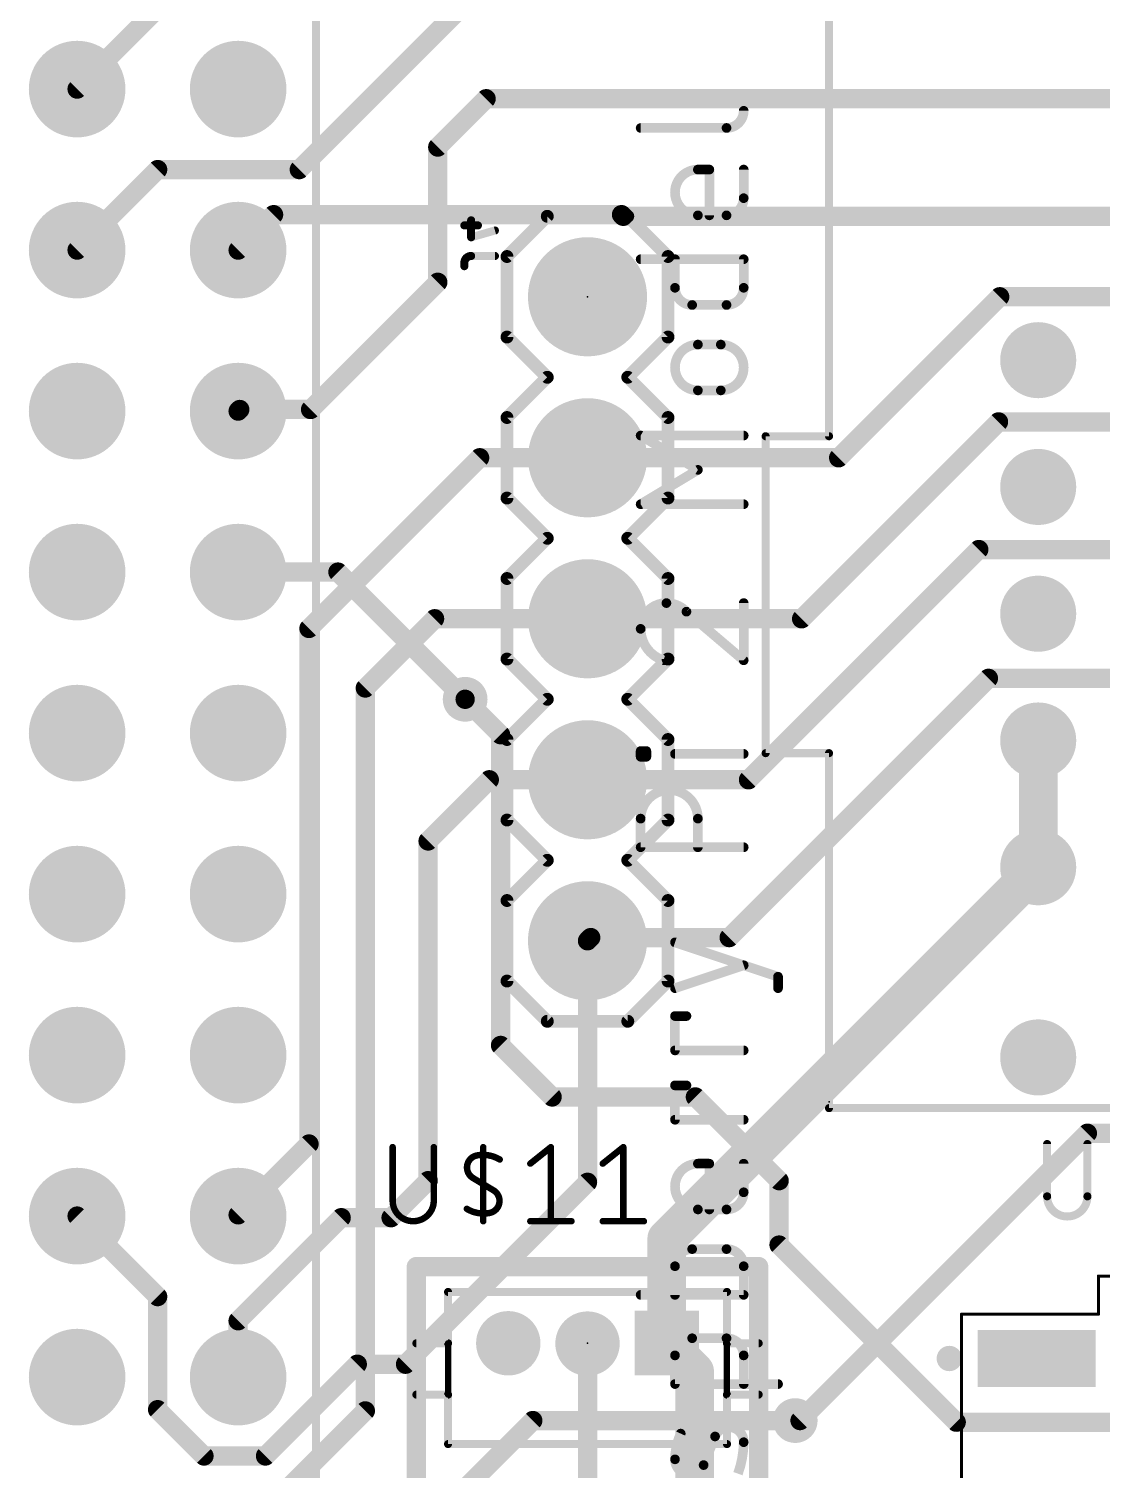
# Model space of a CAD drawing. Extents: x 11.3 to 101.7, y 6.2 to 96.
# Drawn here: x 24.21 to 41.14, y 41.18 to 63.92 of the extents above; entities that cross this region are included whole.
import ezdxf

# ---------------------------------------------------------------- set-up
doc = ezdxf.new("R2010")
doc.units = 0
for name, color, linetype in [('1', 12, 'CONTINUOUS'), ('16', 132, 'CONTINUOUS'), ('17', 110, 'CONTINUOUS'), ('18', 110, 'CONTINUOUS'), ('21', 253, 'CONTINUOUS'), ('22', 253, 'CONTINUOUS'), ('23', 53, 'CONTINUOUS'), ('24', 53, 'CONTINUOUS'), ('25', 253, 'CONTINUOUS'), ('26', 253, 'CONTINUOUS'), ('39', 12, 'CONTINUOUS'), ('49', 253, 'CONTINUOUS'), ('52', 253, 'CONTINUOUS')]:
    doc.layers.add(name, color=color, linetype=linetype)

# ---------------------------------------------------------------- blocks, each defined once
blk = doc.blocks.new('RECT')
blk.add_solid([(-0.5, -0.5), (0.5, -0.5), (-0.5, 0.5), (0.5, 0.5)])
blk = doc.blocks.new('ROUNDP')
at = {"const_width": 0.5}
blk.add_lwpolyline([(0, -0.25, 1), (0, 0.25, 1), (0, -0.25)], format="xyb", dxfattribs=at)
blk = doc.blocks.new('SQUAREP')
blk.add_solid([(-0.5, -0.5), (0.5, -0.5), (-0.5, 0.5), (0.5, 0.5)])
blk = doc.blocks.new('ROUNDV')
at = {"const_width": 0.5}
blk.add_lwpolyline([(0, -0.25, 1), (0, 0.25, 1), (0, -0.25)], format="xyb", dxfattribs=at)

msp = doc.modelspace()

# ---------------------------------------------------------------- linework, layer by layer
at = {"layer": '1'}
for points, const_width in [([(31.8412, 65.0644), (28.4734, 61.6966)], 0.3048), ([(24.9682, 62.9666), (26.3398, 64.3382)], 0.3048), ([(24.9682, 60.4266), (26.2382, 61.6966)], 0.3048), ([(28.4734, 61.6966), (26.2382, 61.6966)], 0.3048), ([(27.5082, 60.4266), (28.067, 60.9854)], 0.3048), ([(28.067, 60.9854), (33.5566, 60.9854)], 0.3048), ([(33.5566, 60.9854), (33.582, 60.96)], 0.3048), ([(33.582, 60.96), (51.56, 60.96)], 0.3048), ([(39.5224, 59.69), (36.9824, 57.15)], 0.3048), ([(51.56, 59.69), (39.5224, 59.69)], 0.3048), ([(39.5038, 57.7156), (36.3982, 54.61)], 0.3048), ([(39.5038, 57.7156), (42.8372, 57.7156)], 0.3048), ([(33.02, 57.15), (36.9824, 57.15)], 0.3048), ([(39.1922, 55.7022), (35.56, 52.07)], 0.3048), ([(39.1922, 55.7022), (42.7837, 55.7022)], 0.3048), ([(27.5082, 55.3466), (29.083, 55.3466)], 0.3048), ([(29.083, 55.3466), (31.0896, 53.34)], 0.3048), ([(33.02, 54.61), (36.3982, 54.61)], 0.3048), ([(35.2552, 49.5808), (39.3446, 53.6702)], 0.3048), ([(39.3446, 53.6702), (43.7388, 53.6702)], 0.3048), ([(40.13, 50.69), (40.13, 52.69)], 0.6096), ([(30.5054, 51.1048), (31.4706, 52.07)], 0.3048), ([(31.4706, 52.07), (33.02, 52.07)], 0.3048), ([(33.02, 52.07), (35.56, 52.07)], 0.3048), ([(30.5054, 45.7454), (30.5054, 51.1048)], 0.3048), ([(34.27, 44.83), (40.13, 50.69)], 0.6096), ([(33.02, 49.53), (33.0708, 49.5808)], 0.3048), ([(33.02, 49.53), (33.02, 45.72)], 0.3048), ([(33.0708, 49.5808), (35.2552, 49.5808)], 0.3048), ([(40.9058, 46.4938), (36.3728, 41.9608)], 0.3048), ([(44.8428, 46.4938), (40.9058, 46.4938)], 0.3048), ([(29.9212, 45.1612), (30.5054, 45.7454)], 0.3048), ([(33.02, 45.72), (30.1498, 42.8498)], 0.3048), ([(26.2382, 43.9166), (24.9682, 45.1866)], 0.3048), ([(27.5082, 43.5356), (29.1338, 45.1612)], 0.3048), ([(29.1338, 45.1612), (29.9212, 45.1612)], 0.3048), ([(34.27, 43.185), (34.27, 44.83)], 0.6096), ([(26.2382, 42.1329), (26.2382, 43.9166)], 0.3048), ([(27.5082, 42.6466), (27.5082, 43.5356)], 0.3048), ([(34.27, 43.1746), (34.27, 43.185)], 0.6096), ([(34.71, 42.7346), (34.27, 43.1746)], 0.6096), ([(33.02, 43.175), (33.02, 38.6334)], 0.3048), ([(29.3878, 42.8498), (27.94, 41.402)], 0.3048), ([(30.1498, 42.8498), (29.3878, 42.8498)], 0.3048), ([(34.71, 39.37), (34.71, 42.7346)], 0.6096), ([(26.9691, 41.402), (26.2382, 42.1329)], 0.3048), ([(36.2966, 41.9608), (36.3728, 41.9608)], 0.3048), ([(27.94, 41.402), (26.9691, 41.402)], 0.3048)]:
    msp.add_lwpolyline(points, dxfattribs=dict(at, const_width=const_width))
for points, const_width in [([(24.9143, 63.0205, 1), (25.0221, 62.9127)], 0.1524), ([(26.2382, 61.7728, 1), (26.2382, 61.6204)], 0.1524), ([(26.2921, 61.6427, 1), (26.1843, 61.7505)], 0.1524), ([(28.4195, 61.7505, 1), (28.5273, 61.6427)], 0.1524), ([(28.4734, 61.6204, 1), (28.4734, 61.7728)], 0.1524), ([(28.067, 61.0616, 1), (28.067, 60.9092)], 0.1524), ([(28.1209, 60.9315, 1), (28.0131, 61.0393)], 0.1524), ([(33.6105, 61.0393, 1), (33.5027, 60.9315)], 0.1524), ([(33.582, 61.0362, 1), (33.582, 60.8838)], 0.1524), ([(33.5281, 60.9061, 1), (33.6359, 61.0139)], 0.1524), ([(33.5566, 60.9092, 1), (33.5566, 61.0616)], 0.1524), ([(24.9143, 60.4805, 1), (25.0221, 60.3727)], 0.1524), ([(27.4543, 60.4805, 1), (27.5621, 60.3727)], 0.1524), ([(39.5224, 59.7662, 1), (39.5224, 59.6138)], 0.1524), ([(39.5763, 59.6361, 1), (39.4685, 59.7439)], 0.1524), ([(39.5038, 57.7918, 1), (39.5038, 57.6394)], 0.1524), ([(39.5577, 57.6617, 1), (39.4499, 57.7695)], 0.1524), ([(33.02, 57.2262, 1), (33.02, 57.0738)], 0.1524), ([(36.9285, 57.2039, 1), (37.0363, 57.0961)], 0.1524), ([(36.9824, 57.0738, 1), (36.9824, 57.2262)], 0.1524), ([(39.1922, 55.7784, 1), (39.1922, 55.626)], 0.1524), ([(39.2461, 55.6483, 1), (39.1383, 55.7561)], 0.1524), ([(27.5082, 55.4228, 1), (27.5082, 55.2704)], 0.1524), ([(29.1369, 55.4005, 1), (29.0291, 55.2927)], 0.1524), ([(29.083, 55.2704, 1), (29.083, 55.4228)], 0.1524), ([(33.02, 54.6862, 1), (33.02, 54.5338)], 0.1524), ([(36.3443, 54.6639, 1), (36.4521, 54.5561)], 0.1524), ([(36.3982, 54.5338, 1), (36.3982, 54.6862)], 0.1524), ([(39.3446, 53.7464, 1), (39.3446, 53.594)], 0.1524), ([(39.3985, 53.6163, 1), (39.2907, 53.7241)], 0.1524), ([(31.0357, 53.2861, 1), (31.1435, 53.3939)], 0.1524), ([(40.2824, 52.69, 1), (39.9776, 52.69)], 0.3048), ([(31.4706, 52.1462, 1), (31.4706, 51.9938)], 0.1524), ([(31.5245, 52.0161, 1), (31.4167, 52.1239)], 0.1524), ([(33.02, 52.1462, 1), (33.02, 51.9938)], 0.1524), ([(33.02, 51.9938, 1), (33.02, 52.1462)], 0.1524), ([(35.5061, 52.1239, 1), (35.6139, 52.0161)], 0.1524), ([(35.56, 51.9938, 1), (35.56, 52.1462)], 0.1524), ([(30.5816, 51.1048, 1), (30.4292, 51.1048)], 0.1524), ([(30.4515, 51.1587, 1), (30.5593, 51.0509)], 0.1524), ([(40.2378, 50.5822, 1), (40.0222, 50.7978)], 0.3048), ([(39.9776, 50.69, 1), (40.2824, 50.69)], 0.3048), ([(33.0962, 49.53, 1), (32.9438, 49.53)], 0.1524), ([(32.9661, 49.5839, 1), (33.0739, 49.4761)], 0.1524), ([(33.0708, 49.657, 1), (33.0708, 49.5046)], 0.1524), ([(33.1247, 49.5269, 1), (33.0169, 49.6347)], 0.1524), ([(35.2013, 49.6347, 1), (35.3091, 49.5269)], 0.1524), ([(35.2552, 49.5046, 1), (35.2552, 49.657)], 0.1524), ([(40.9058, 46.57, 1), (40.9058, 46.4176)], 0.1524), ([(40.9597, 46.4399, 1), (40.8519, 46.5477)], 0.1524), ([(30.4292, 45.7454, 1), (30.5816, 45.7454)], 0.1524), ([(30.5593, 45.6915, 1), (30.4515, 45.7993)], 0.1524), ([(32.9438, 45.72, 1), (33.0962, 45.72)], 0.1524), ([(33.0739, 45.6661, 1), (32.9661, 45.7739)], 0.1524), ([(25.0221, 45.2405, 1), (24.9143, 45.1327)], 0.1524), ([(29.1338, 45.2374, 1), (29.1338, 45.085)], 0.1524), ([(29.1877, 45.1073, 1), (29.0799, 45.2151)], 0.1524), ([(29.8673, 45.2151, 1), (29.9751, 45.1073)], 0.1524), ([(29.9212, 45.085, 1), (29.9212, 45.2374)], 0.1524), ([(34.1622, 44.9378, 1), (34.3778, 44.7222)], 0.3048), ([(34.4224, 44.83, 1), (34.1176, 44.83)], 0.3048), ([(26.3144, 43.9166, 1), (26.162, 43.9166)], 0.1524), ([(26.1843, 43.8627, 1), (26.2921, 43.9705)], 0.1524), ([(27.5844, 43.5356, 1), (27.432, 43.5356)], 0.1524), ([(27.4543, 43.5895, 1), (27.5621, 43.4817)], 0.1524), ([(34.3778, 43.2824, 1), (34.1622, 43.0668)], 0.3048), ([(34.4224, 43.185, 1), (34.1176, 43.185)], 0.3048), ([(33.0962, 43.175, 1), (32.9438, 43.175)], 0.1524), ([(34.1176, 43.185, 1), (34.4224, 43.185)], 0.3048), ([(34.1176, 43.1746, 1), (34.4224, 43.1746)], 0.3048), ([(29.3878, 42.926, 1), (29.3878, 42.7736)], 0.1524), ([(29.4417, 42.7959, 1), (29.3339, 42.9037)], 0.1524), ([(30.0959, 42.9037, 1), (30.2037, 42.7959)], 0.1524), ([(30.1498, 42.7736, 1), (30.1498, 42.926)], 0.1524), ([(34.8624, 42.7346, 1), (34.5576, 42.7346)], 0.3048), ([(34.6022, 42.6268, 1), (34.8178, 42.8424)], 0.3048), ([(27.432, 42.6466, 1), (27.5844, 42.6466)], 0.1524), ([(26.2921, 42.1868, 1), (26.1843, 42.079)], 0.1524), ([(26.162, 42.1329, 1), (26.3144, 42.1329)], 0.1524), ([(36.2966, 42.037, 1), (36.2966, 41.8846)], 0.1524), ([(36.3189, 42.0147, 1), (36.4267, 41.9069)], 0.1524), ([(36.3728, 41.8846, 1), (36.3728, 42.037)], 0.1524), ([(26.9691, 41.4782, 1), (26.9691, 41.3258)], 0.1524), ([(26.9152, 41.3481, 1), (27.023, 41.4559)], 0.1524), ([(27.8861, 41.4559, 1), (27.9939, 41.3481)], 0.1524), ([(27.94, 41.3258, 1), (27.94, 41.4782)], 0.1524)]:
    msp.add_lwpolyline(points, format="xyb", dxfattribs=dict(at, const_width=const_width))
at = {"layer": '16', "const_width": 0.3048}
for points in [[(30.6578, 62.0522), (31.4198, 62.8142)], [(31.4198, 62.8142), (54.0258, 62.8142)], [(30.6578, 59.9186), (30.6578, 62.0522)], [(28.6512, 57.912), (30.6578, 59.9186)], [(27.5082, 57.8866), (27.5336, 57.912)], [(27.5336, 57.912), (28.6512, 57.912)], [(31.3182, 57.15), (28.6258, 54.4576)], [(33.02, 57.15), (31.3182, 57.15)], [(28.6258, 54.4576), (28.6258, 46.3239)], [(29.5148, 53.5178), (30.607, 54.61)], [(30.607, 54.61), (33.02, 54.61)], [(29.5148, 42.1132), (29.5148, 53.5178)], [(31.0896, 53.34), (31.6484, 52.7812)], [(31.6484, 52.7812), (31.6484, 47.879)], [(31.6484, 47.879), (32.4612, 47.0662)], [(32.4612, 47.0662), (34.7218, 47.0662)], [(34.7218, 47.0662), (36.0426, 45.7454)], [(28.6258, 46.3239), (27.5082, 45.2063)], [(36.0426, 45.7454), (36.0426, 44.7294)], [(27.5082, 45.2063), (27.5082, 45.1866)], [(36.0426, 44.7294), (38.8366, 41.9354)], [(27.5082, 40.1066), (29.5148, 42.1132)], [(29.5402, 39.3446), (32.1564, 41.9608)], [(32.1564, 41.9608), (36.2966, 41.9608)], [(65.7606, 41.9354), (38.8366, 41.9354)]]:
    msp.add_lwpolyline(points, dxfattribs=at)
at = {"layer": '16', "const_width": 0.1524}
for points in [[(31.4198, 62.8904, 1), (31.4198, 62.738)], [(31.4737, 62.7603, 1), (31.3659, 62.8681)], [(30.734, 62.0522, 1), (30.5816, 62.0522)], [(30.6039, 62.1061, 1), (30.7117, 61.9983)], [(30.7117, 59.8647, 1), (30.6039, 59.9725)], [(30.5816, 59.9186, 1), (30.734, 59.9186)], [(27.4543, 57.9405, 1), (27.5621, 57.8327)], [(27.5336, 57.9882, 1), (27.5336, 57.8358)], [(27.5875, 57.8581, 1), (27.4797, 57.9659)], [(28.5973, 57.9659, 1), (28.7051, 57.8581)], [(28.6512, 57.8358, 1), (28.6512, 57.9882)], [(31.3182, 57.2262, 1), (31.3182, 57.0738)], [(31.3721, 57.0961, 1), (31.2643, 57.2039)], [(33.02, 57.0738, 1), (33.02, 57.2262)], [(28.702, 54.4576, 1), (28.5496, 54.4576)], [(28.5719, 54.5115, 1), (28.6797, 54.4037)], [(30.607, 54.6862, 1), (30.607, 54.5338)], [(30.6609, 54.5561, 1), (30.5531, 54.6639)], [(33.02, 54.5338, 1), (33.02, 54.6862)], [(29.591, 53.5178, 1), (29.4386, 53.5178)], [(29.4609, 53.5717, 1), (29.5687, 53.4639)], [(31.1435, 53.3939, 1), (31.0357, 53.2861)], [(31.7246, 52.7812, 1), (31.5722, 52.7812)], [(31.5945, 52.7273, 1), (31.7023, 52.8351)], [(31.7023, 47.9329, 1), (31.5945, 47.8251)], [(31.5722, 47.879, 1), (31.7246, 47.879)], [(32.4612, 47.1424, 1), (32.4612, 46.99)], [(32.4073, 47.0123, 1), (32.5151, 47.1201)], [(34.7757, 47.1201, 1), (34.6679, 47.0123)], [(34.7218, 46.99, 1), (34.7218, 47.1424)], [(28.5496, 46.3239, 1), (28.702, 46.3239)], [(28.6797, 46.27, 1), (28.5719, 46.3778)], [(36.1188, 45.7454, 1), (35.9664, 45.7454)], [(35.9887, 45.6915, 1), (36.0965, 45.7993)], [(27.5844, 45.2063, 1), (27.432, 45.2063)], [(27.4543, 45.2602, 1), (27.5621, 45.1524)], [(27.432, 45.1866, 1), (27.5844, 45.1866)], [(36.0965, 44.7833, 1), (35.9887, 44.6755)], [(35.9664, 44.7294, 1), (36.1188, 44.7294)], [(29.4386, 42.1132, 1), (29.591, 42.1132)], [(29.5687, 42.0593, 1), (29.4609, 42.1671)], [(32.1564, 42.037, 1), (32.1564, 41.8846)], [(32.2103, 41.9069, 1), (32.1025, 42.0147)], [(36.2966, 41.8846, 1), (36.2966, 42.037)], [(38.8366, 42.0116, 1), (38.8366, 41.8592)], [(38.7827, 41.8815, 1), (38.8905, 41.9893)]]:
    msp.add_lwpolyline(points, format="xyb", dxfattribs=at)
at = {"layer": '21'}
for points, const_width in [([(28.7382, 16.629), (28.7382, 67.129)], 0.127), ([(36.83, 66.79), (36.83, 57.49)], 0.127), ([(36.83, 57.49), (35.83, 57.49)], 0.127), ([(35.83, 57.49), (35.83, 52.49)], 0.127), ([(35.83, 52.49), (36.83, 52.49)], 0.127), ([(36.83, 52.49), (36.83, 46.89)], 0.127), ([(36.83, 46.89), (43.43, 46.89)], 0.127), ([(30.32, 44.39), (35.72, 44.39)], 0.3048), ([(30.32, 44.39), (30.32, 43.18)], 0.3048), ([(35.72, 43.18), (35.72, 44.39)], 0.3048), ([(30.82, 43.99), (30.82, 43.18)], 0.127), ([(30.82, 43.99), (35.22, 43.99)], 0.127), ([(35.22, 43.99), (35.22, 43.18)], 0.127), ([(30.32, 43.18), (30.32, 42.37)], 0.3048), ([(30.32, 43.18), (30.82, 43.18)], 0.127), ([(30.82, 43.18), (30.82, 42.37)], 0.1), ([(35.22, 43.18), (35.72, 43.18)], 0.127), ([(35.22, 43.18), (35.22, 42.37)], 0.1), ([(35.72, 42.37), (35.72, 43.18)], 0.3048), ([(30.32, 42.37), (30.32, 40.99)], 0.3048), ([(35.72, 40.99), (35.72, 42.37)], 0.3048), ([(30.32, 42.37), (30.82, 42.37)], 0.127), ([(30.82, 42.37), (30.82, 41.59)], 0.127), ([(35.22, 42.37), (35.22, 41.59)], 0.127), ([(35.22, 42.37), (35.72, 42.37)], 0.127), ([(30.82, 41.59), (35.22, 41.59)], 0.127)]:
    msp.add_lwpolyline(points, dxfattribs=dict(at, const_width=const_width))
for points, const_width in [([(35.83, 57.5218, 1), (35.83, 57.4582)], 0.0635), ([(35.8618, 57.49, 1), (35.7982, 57.49)], 0.0635), ([(36.83, 57.4582, 1), (36.83, 57.5218)], 0.0635), ([(36.7982, 57.49, 1), (36.8618, 57.49)], 0.0635), ([(35.83, 52.5218, 1), (35.83, 52.4582)], 0.0635), ([(36.8618, 52.49, 1), (36.7982, 52.49)], 0.0635), ([(36.83, 52.4582, 1), (36.83, 52.5218)], 0.0635), ([(35.7982, 52.49, 1), (35.8618, 52.49)], 0.0635), ([(36.83, 46.9218, 1), (36.83, 46.8582)], 0.0635), ([(36.7982, 46.89, 1), (36.8618, 46.89)], 0.0635), ([(30.32, 44.4662, 1), (30.32, 44.3138)], 0.1524), ([(30.3962, 44.39, 1), (30.2438, 44.39)], 0.1524), ([(35.7962, 44.39, 1), (35.6438, 44.39)], 0.1524), ([(35.72, 44.3138, 1), (35.72, 44.4662)], 0.1524), ([(30.82, 44.0218, 1), (30.82, 43.9582)], 0.0635), ([(30.8517, 43.99, 1), (30.7883, 43.99)], 0.0635), ([(35.2518, 43.99, 1), (35.1882, 43.99)], 0.0635), ([(35.22, 43.9582, 1), (35.22, 44.0218)], 0.0635), ([(30.3962, 43.18, 1), (30.2438, 43.18)], 0.1524), ([(30.2438, 43.18, 1), (30.3962, 43.18)], 0.1524), ([(30.32, 43.2118, 1), (30.32, 43.1482)], 0.0635), ([(30.7883, 43.18, 1), (30.8517, 43.18)], 0.0635), ([(30.845, 43.18, 1), (30.795, 43.18)], 0.05), ([(30.82, 43.1482, 1), (30.82, 43.2118)], 0.0635), ([(35.22, 43.2118, 1), (35.22, 43.1482)], 0.0635), ([(35.1882, 43.18, 1), (35.2518, 43.18)], 0.0635), ([(35.245, 43.18, 1), (35.195, 43.18)], 0.05), ([(35.7962, 43.18, 1), (35.6438, 43.18)], 0.1524), ([(35.6438, 43.18, 1), (35.7962, 43.18)], 0.1524), ([(35.72, 43.1482, 1), (35.72, 43.2118)], 0.0635), ([(38.728, 42.84, 1), (38.728, 43.04, 1), (38.728, 42.84)], 0.2), ([(30.3962, 42.37, 1), (30.2438, 42.37)], 0.1524), ([(35.7962, 42.37, 1), (35.6438, 42.37)], 0.1524), ([(30.2438, 42.37, 1), (30.3962, 42.37)], 0.1524), ([(30.32, 42.4018, 1), (30.32, 42.3383)], 0.0635), ([(30.8517, 42.37, 1), (30.7883, 42.37)], 0.0635), ([(30.795, 42.37, 1), (30.845, 42.37)], 0.05), ([(30.82, 42.3383, 1), (30.82, 42.4018)], 0.0635), ([(35.2518, 42.37, 1), (35.1882, 42.37)], 0.0635), ([(35.22, 42.4018, 1), (35.22, 42.3383)], 0.0635), ([(35.195, 42.37, 1), (35.245, 42.37)], 0.05), ([(35.6438, 42.37, 1), (35.7962, 42.37)], 0.1524), ([(35.72, 42.3383, 1), (35.72, 42.4018)], 0.0635), ([(30.82, 41.6218, 1), (30.82, 41.5583)], 0.0635), ([(30.7883, 41.59, 1), (30.8517, 41.59)], 0.0635), ([(35.1882, 41.59, 1), (35.2518, 41.59)], 0.0635), ([(35.22, 41.5583, 1), (35.22, 41.6218)], 0.0635)]:
    msp.add_lwpolyline(points, format="xyb", dxfattribs=dict(at, const_width=const_width))
at = {"layer": '22', "const_width": 0.2032}
for points in [[(31.75, 60.325), (32.385, 60.96)], [(32.385, 60.96), (33.655, 60.96)], [(33.655, 60.96), (34.29, 60.325)], [(31.75, 60.325), (31.75, 59.055)], [(34.29, 59.055), (34.29, 60.325)], [(31.75, 59.055), (32.385, 58.42)], [(33.655, 58.42), (34.29, 59.055)], [(32.385, 58.42), (31.75, 57.785)], [(34.29, 57.785), (33.655, 58.42)], [(31.75, 57.785), (31.75, 56.515)], [(34.29, 56.515), (34.29, 57.785)], [(31.75, 56.515), (32.385, 55.88)], [(33.655, 55.88), (34.29, 56.515)], [(32.385, 55.88), (31.75, 55.245)], [(34.29, 55.245), (33.655, 55.88)], [(31.75, 55.245), (31.75, 53.975)], [(34.29, 53.975), (34.29, 55.245)], [(31.75, 53.975), (32.385, 53.34)], [(33.655, 53.34), (34.29, 53.975)], [(31.75, 52.705), (32.385, 53.34)], [(33.655, 53.34), (34.29, 52.705)], [(31.75, 52.705), (31.75, 51.435)], [(34.29, 51.435), (34.29, 52.705)], [(31.75, 51.435), (32.385, 50.8)], [(33.655, 50.8), (34.29, 51.435)], [(32.385, 50.8), (31.75, 50.165)], [(34.29, 50.165), (33.655, 50.8)], [(31.75, 50.165), (31.75, 48.895)], [(34.29, 48.895), (34.29, 50.165)], [(31.75, 48.895), (32.385, 48.26)], [(33.655, 48.26), (34.29, 48.895)], [(32.385, 48.26), (33.655, 48.26)]]:
    msp.add_lwpolyline(points, dxfattribs=at)
at = {"layer": '22', "const_width": 0.1016}
for points in [[(32.385, 61.0108, 1), (32.385, 60.9092)], [(32.4209, 60.9241, 1), (32.3491, 60.9959)], [(33.6909, 60.9959, 1), (33.6191, 60.9241)], [(33.655, 60.9092, 1), (33.655, 61.0108)], [(31.8008, 60.325, 1), (31.6992, 60.325)], [(31.7141, 60.3609, 1), (31.7859, 60.2891)], [(34.3408, 60.325, 1), (34.2392, 60.325)], [(34.2541, 60.2891, 1), (34.3259, 60.3609)], [(31.7859, 59.0909, 1), (31.7141, 59.0191)], [(34.3259, 59.0191, 1), (34.2541, 59.0909)], [(31.6992, 59.055, 1), (31.8008, 59.055)], [(34.2392, 59.055, 1), (34.3408, 59.055)], [(32.4209, 58.3841, 1), (32.3491, 58.4559)], [(32.3491, 58.3841, 1), (32.4209, 58.4559)], [(33.6909, 58.4559, 1), (33.6191, 58.3841)], [(33.6191, 58.4559, 1), (33.6909, 58.3841)], [(31.8008, 57.785, 1), (31.6992, 57.785)], [(31.7141, 57.8209, 1), (31.7859, 57.7491)], [(34.3408, 57.785, 1), (34.2392, 57.785)], [(34.2541, 57.7491, 1), (34.3259, 57.8209)], [(31.7859, 56.5509, 1), (31.7141, 56.4791)], [(31.6992, 56.515, 1), (31.8008, 56.515)], [(34.2392, 56.515, 1), (34.3408, 56.515)], [(34.3259, 56.4791, 1), (34.2541, 56.5509)], [(32.4209, 55.8441, 1), (32.3491, 55.9159)], [(32.3491, 55.8441, 1), (32.4209, 55.9159)], [(33.6909, 55.9159, 1), (33.6191, 55.8441)], [(33.6191, 55.9159, 1), (33.6909, 55.8441)], [(31.8008, 55.245, 1), (31.6992, 55.245)], [(31.7141, 55.2809, 1), (31.7859, 55.2091)], [(34.3408, 55.245, 1), (34.2392, 55.245)], [(34.2541, 55.2091, 1), (34.3259, 55.2809)], [(31.7859, 54.0109, 1), (31.7141, 53.9391)], [(31.6992, 53.975, 1), (31.8008, 53.975)], [(34.2392, 53.975, 1), (34.3408, 53.975)], [(34.3259, 53.9391, 1), (34.2541, 54.0109)], [(32.4209, 53.3041, 1), (32.3491, 53.3759)], [(33.6909, 53.3759, 1), (33.6191, 53.3041)], [(32.3491, 53.3041, 1), (32.4209, 53.3759)], [(33.6191, 53.3759, 1), (33.6909, 53.3041)], [(31.8008, 52.705, 1), (31.6992, 52.705)], [(31.7141, 52.7409, 1), (31.7859, 52.6691)], [(34.3408, 52.705, 1), (34.2392, 52.705)], [(34.2541, 52.6691, 1), (34.3259, 52.7409)], [(31.7859, 51.4709, 1), (31.7141, 51.3991)], [(31.6992, 51.435, 1), (31.8008, 51.435)], [(34.2392, 51.435, 1), (34.3408, 51.435)], [(34.3259, 51.3991, 1), (34.2541, 51.4709)], [(32.4209, 50.7641, 1), (32.3491, 50.8359)], [(32.3491, 50.7641, 1), (32.4209, 50.8359)], [(33.6909, 50.8359, 1), (33.6191, 50.7641)], [(33.6191, 50.8359, 1), (33.6909, 50.7641)], [(31.8008, 50.165, 1), (31.6992, 50.165)], [(34.3408, 50.165, 1), (34.2392, 50.165)], [(31.7141, 50.2009, 1), (31.7859, 50.1291)], [(34.2541, 50.1291, 1), (34.3259, 50.2009)], [(31.7859, 48.9309, 1), (31.7141, 48.8591)], [(31.6992, 48.895, 1), (31.8008, 48.895)], [(34.2392, 48.895, 1), (34.3408, 48.895)], [(34.3259, 48.8591, 1), (34.2541, 48.9309)], [(32.385, 48.3108, 1), (32.385, 48.2092)], [(32.3491, 48.2241, 1), (32.4209, 48.2959)], [(33.6191, 48.2959, 1), (33.6909, 48.2241)], [(33.655, 48.2092, 1), (33.655, 48.3108)]]:
    msp.add_lwpolyline(points, format="xyb", dxfattribs=at)
at = {"layer": '23'}
for p in [(36.83, 46.99), (33.02, 43.18)]:
    msp.add_point(p, dxfattribs=at)
at = {"layer": '24'}
msp.add_point((33.02, 59.69), dxfattribs=at)
at = {"layer": '25'}
for points, const_width in [([(29.9458, 46.2742), (29.9458, 45.4304)], 0.1016), ([(30.5949, 45.4304), (30.5949, 46.2742)], 0.1016), ([(31.3753, 45.1058), (31.3753, 46.2742)], 0.1016), ([(32.1175, 46.0146), (32.4421, 46.2742)], 0.1016), ([(32.4421, 46.2742), (32.4421, 45.1058)], 0.1016), ([(33.2605, 46.0146), (33.585, 46.2742)], 0.1016), ([(33.585, 46.2742), (33.585, 45.1058)], 0.1016), ([(40.271, 46.3242), (40.271, 45.498)], 0.127), ([(40.9066, 45.498), (40.9066, 46.3242)], 0.127), ([(31.3753, 45.69), (31.213, 45.7874)], 0.1016), ([(31.3753, 45.69), (31.5375, 45.5926)], 0.1016), ([(32.1175, 45.1058), (32.7666, 45.1058)], 0.1016), ([(33.2605, 45.1058), (33.9096, 45.1058)], 0.1016)]:
    msp.add_lwpolyline(points, dxfattribs=dict(at, const_width=const_width))
for points, const_width in [([(29.9712, 46.2742, 1), (29.9204, 46.2742)], 0.0508), ([(30.6203, 46.2742, 1), (30.5695, 46.2742)], 0.0508), ([(31.2779, 46.1444, 0.6917), (31.213, 45.7874)], 0.1016), ([(31.2733, 46.1694, 1), (31.2824, 46.1194)], 0.0508), ([(31.6349, 46.0795, 0.1823), (31.2779, 46.1444)], 0.1016), ([(31.2824, 46.1194, 1), (31.2733, 46.1694)], 0.0508), ([(31.4007, 46.2742, 1), (31.3499, 46.2742)], 0.0508), ([(32.4674, 46.2742, 1), (32.4167, 46.2742)], 0.0508), ([(32.4579, 46.2544, 1), (32.4262, 46.294)], 0.0508), ([(33.6104, 46.2742, 1), (33.5596, 46.2742)], 0.0508), ([(33.6009, 46.2544, 1), (33.5692, 46.294)], 0.0508), ([(40.3028, 46.3242, 1), (40.2393, 46.3242)], 0.0635), ([(40.9384, 46.3242, 1), (40.8749, 46.3242)], 0.0635), ([(31.6218, 46.0577, 1), (31.648, 46.1012)], 0.0508), ([(32.1016, 46.0344, 1), (32.1334, 45.9947)], 0.0508), ([(33.2446, 46.0344, 1), (33.2764, 45.9947)], 0.0508), ([(31.226, 45.8091, 1), (31.1999, 45.7656)], 0.0508), ([(31.1999, 45.7656, 1), (31.226, 45.8091)], 0.0508), ([(31.3883, 45.7118, 1), (31.3622, 45.6682)], 0.0508), ([(31.3622, 45.6682, 1), (31.3883, 45.7118)], 0.0508), ([(29.9458, 45.4304, 1), (30.5949, 45.4304)], 0.1016), ([(29.9712, 45.4304, 1), (29.9204, 45.4304)], 0.0508), ([(30.6203, 45.4304, 1), (30.5695, 45.4304)], 0.0508), ([(31.4726, 45.2356, 0.6917), (31.5375, 45.5926)], 0.1016), ([(31.5506, 45.6144, 1), (31.5245, 45.5709)], 0.0508), ([(31.5245, 45.5709, 1), (31.5506, 45.6144)], 0.0508), ([(40.271, 45.498, 1), (40.9066, 45.498)], 0.127), ([(40.3028, 45.498, 1), (40.2393, 45.498)], 0.0635), ([(40.2393, 45.498, 1), (40.3028, 45.498)], 0.0635), ([(40.9384, 45.498, 1), (40.8749, 45.498)], 0.0635), ([(40.8749, 45.498, 1), (40.9384, 45.498)], 0.0635), ([(29.9204, 45.4304, 1), (29.9712, 45.4304)], 0.0508), ([(30.5695, 45.4304, 1), (30.6203, 45.4304)], 0.0508), ([(31.1156, 45.3005, 0.1823), (31.4726, 45.2356)], 0.1016), ([(31.1287, 45.3223, 1), (31.1025, 45.2788)], 0.0508), ([(31.4681, 45.2606, 1), (31.4772, 45.2106)], 0.0508), ([(31.4772, 45.2106, 1), (31.4681, 45.2606)], 0.0508), ([(31.3499, 45.1058, 1), (31.4007, 45.1058)], 0.0508), ([(32.1175, 45.1312, 1), (32.1175, 45.0804)], 0.0508), ([(32.4167, 45.1058, 1), (32.4674, 45.1058)], 0.0508), ([(32.7666, 45.0804, 1), (32.7666, 45.1312)], 0.0508), ([(33.2605, 45.1312, 1), (33.2605, 45.0804)], 0.0508), ([(33.5596, 45.1058, 1), (33.6104, 45.1058)], 0.0508), ([(33.9096, 45.0804, 1), (33.9096, 45.1312)], 0.0508)]:
    msp.add_lwpolyline(points, format="xyb", dxfattribs=dict(at, const_width=const_width))
at = {"layer": '26', "const_width": 0.127}
for points in [[(31.1841, 60.6284), (31.1841, 60.8965)], [(31.2914, 60.8161), (31.0769, 60.8161)], [(31.5595, 60.7356), (31.1841, 60.6284)], [(31.0769, 60.2264), (31.0769, 60.1727)], [(31.5595, 60.3336), (31.1841, 60.3336)]]:
    msp.add_lwpolyline(points, dxfattribs=at)
at = {"layer": '26'}
for points, const_width in [([(31.2159, 60.8965, 1), (31.1524, 60.8965)], 0.0635), ([(31.0769, 60.8478, 1), (31.0769, 60.7843)], 0.0635), ([(31.2914, 60.7843, 1), (31.2914, 60.8478)], 0.0635), ([(31.5682, 60.7051, 1), (31.5508, 60.7662)], 0.0635), ([(31.1754, 60.6589, 1), (31.1929, 60.5979)], 0.0635), ([(31.1524, 60.6284, 1), (31.2159, 60.6284)], 0.0635), ([(31.1841, 60.3336, 0.4142), (31.0769, 60.2264)], 0.127), ([(31.1087, 60.2264, 1), (31.0452, 60.2264)], 0.0635), ([(31.1841, 60.3653, 1), (31.1841, 60.3018)], 0.0635), ([(31.1841, 60.3018, 1), (31.1841, 60.3653)], 0.0635), ([(31.5595, 60.3018, 1), (31.5595, 60.3653)], 0.0635), ([(31.0452, 60.2264, 1), (31.1087, 60.2264)], 0.0635), ([(31.0452, 60.1727, 1), (31.1087, 60.1727)], 0.0635)]:
    msp.add_lwpolyline(points, format="xyb", dxfattribs=dict(at, const_width=const_width))
at = {"layer": '39', "const_width": 0.05}
for points in [[(41.08, 44.24), (41.08, 43.64)], [(45.28, 44.24), (41.08, 44.24)], [(41.08, 43.64), (38.92, 43.64)], [(38.92, 43.64), (38.92, 37.64)]]:
    msp.add_lwpolyline(points, dxfattribs=at)
at = {"layer": '39', "const_width": 0.025}
for points in [[(41.0925, 44.24, 1), (41.0675, 44.24)], [(41.08, 44.2525, 1), (41.08, 44.2275)], [(38.92, 43.6525, 1), (38.92, 43.6275)], [(38.9325, 43.64, 1), (38.9075, 43.64)], [(41.08, 43.6275, 1), (41.08, 43.6525)], [(41.0675, 43.64, 1), (41.0925, 43.64)]]:
    msp.add_lwpolyline(points, format="xyb", dxfattribs=at)
at = {"layer": '49'}
for points, const_width in [([(35.2129, 62.3531, 0.4142), (35.4838, 62.624)], 0.1524), ([(35.5219, 62.624, 1), (35.4457, 62.624)], 0.0762), ([(33.8582, 62.3912, 1), (33.8582, 62.315)], 0.0762), ([(35.2129, 62.3912, 1), (35.2129, 62.315)], 0.0762), ([(35.2129, 62.315, 1), (35.2129, 62.3912)], 0.0762), ([(34.7613, 61.6972, 1), (34.7613, 60.9747)], 0.1524), ([(34.7613, 61.7353, 1), (34.7613, 61.6591)], 0.0762), ([(34.7613, 61.6591, 1), (34.7613, 61.7353)], 0.0762), ([(34.98, 61.6972, 1), (34.9038, 61.6972)], 0.0762), ([(34.9419, 61.6591, 1), (34.9419, 61.7353)], 0.0762), ([(35.5219, 61.6972, 1), (35.4457, 61.6972)], 0.0762), ([(35.2129, 60.9747, 0.4142), (35.4838, 61.2457)], 0.1524), ([(35.5219, 61.2457, 1), (35.4457, 61.2457)], 0.0762), ([(35.4457, 61.2457, 1), (35.5219, 61.2457)], 0.0762), ([(34.7613, 61.0128, 1), (34.7613, 60.9366)], 0.0762), ([(34.7613, 60.9366, 1), (34.7613, 61.0128)], 0.0762), ([(34.9038, 60.9747, 1), (34.98, 60.9747)], 0.0762), ([(35.2129, 61.0128, 1), (35.2129, 60.9366)], 0.0762), ([(35.2129, 60.9366, 1), (35.2129, 61.0128)], 0.0762), ([(33.8582, 60.3212, 1), (33.8582, 60.245)], 0.0762), ([(34.4382, 60.2831, 1), (34.362, 60.2831)], 0.0762), ([(35.5219, 60.2831, 1), (35.4457, 60.2831)], 0.0762), ([(35.4838, 60.245, 1), (35.4838, 60.3212)], 0.0762), ([(34.4001, 59.8315, 0.4142), (34.671, 59.5606)], 0.1524), ([(34.4382, 59.8315, 1), (34.362, 59.8315)], 0.0762), ([(34.362, 59.8315, 1), (34.4382, 59.8315)], 0.0762), ([(35.2129, 59.5606, 0.4142), (35.4838, 59.8315)], 0.1524), ([(35.5219, 59.8315, 1), (35.4457, 59.8315)], 0.0762), ([(35.4457, 59.8315, 1), (35.5219, 59.8315)], 0.0762), ([(34.671, 59.5987, 1), (34.671, 59.5225)], 0.0762), ([(34.671, 59.5225, 1), (34.671, 59.5987)], 0.0762), ([(35.2129, 59.5987, 1), (35.2129, 59.5225)], 0.0762), ([(35.2129, 59.5225, 1), (35.2129, 59.5987)], 0.0762), ([(34.7613, 58.9357, 1), (34.7613, 58.2132)], 0.1524), ([(34.7613, 58.9738, 1), (34.7613, 58.8976)], 0.0762), ([(34.7613, 58.8976, 1), (34.7613, 58.9738)], 0.0762), ([(35.1226, 58.2132, 1), (35.1226, 58.9357)], 0.1524), ([(35.1226, 58.9738, 1), (35.1226, 58.8976)], 0.0762), ([(35.1226, 58.8976, 1), (35.1226, 58.9738)], 0.0762), ([(34.7613, 58.2513, 1), (34.7613, 58.1751)], 0.0762), ([(34.7613, 58.1751, 1), (34.7613, 58.2513)], 0.0762), ([(35.1226, 58.2513, 1), (35.1226, 58.1751)], 0.0762), ([(35.1226, 58.1751, 1), (35.1226, 58.2513)], 0.0762), ([(33.8778, 57.5338, 1), (33.8386, 57.4684)], 0.0762), ([(33.8582, 57.5392, 1), (33.8582, 57.463)], 0.0762), ([(35.4838, 57.463, 1), (35.4838, 57.5392)], 0.0762), ([(34.7809, 56.9265, 1), (34.7417, 56.9919)], 0.0762), ([(34.7417, 56.9265, 1), (34.7809, 56.9919)], 0.0762), ([(33.8582, 56.4555, 1), (33.8582, 56.3793)], 0.0762), ([(33.8386, 56.45, 1), (33.8778, 56.3847)], 0.0762), ([(35.4838, 56.3793, 1), (35.4838, 56.4555)], 0.0762), ([(34.2646, 54.8577, 0.4142), (33.8582, 54.4513)], 0.1524), ([(34.5807, 54.7222, 0.2053), (34.2646, 54.8577)], 0.1524), ([(34.2646, 54.8958, 1), (34.2646, 54.8196)], 0.0762), ([(34.2646, 54.8196, 1), (34.2646, 54.8958)], 0.0762), ([(35.5219, 54.8577, 1), (35.4457, 54.8577)], 0.0762), ([(34.6054, 54.7512, 1), (34.556, 54.6932)], 0.0762), ([(34.5531, 54.6959, 1), (34.6083, 54.7485)], 0.0762), ([(33.8582, 54.4513, 0.3252), (34.2194, 53.9546)], 0.1524), ([(33.8963, 54.4513, 1), (33.8201, 54.4513)], 0.0762), ([(33.8201, 54.4513, 1), (33.8963, 54.4513)], 0.0762), ([(34.2077, 53.9183, 1), (34.2312, 53.9908)], 0.0762), ([(35.4457, 53.9546, 1), (35.5219, 53.9546)], 0.0762), ([(35.4591, 53.9255, 1), (35.5085, 53.9836)], 0.0762), ([(33.8963, 52.5234, 1), (33.8201, 52.5234)], 0.0762), ([(33.8582, 52.5615, 1), (33.8582, 52.4853)], 0.0762), ([(33.9866, 52.5234, 1), (33.9104, 52.5234)], 0.0762), ([(33.9485, 52.4853, 1), (33.9485, 52.5615)], 0.0762), ([(34.4001, 52.5164, 1), (34.4001, 52.4402)], 0.0762), ([(35.4838, 52.4402, 1), (35.4838, 52.5164)], 0.0762), ([(33.8582, 52.4712, 1), (33.8582, 52.395)], 0.0762), ([(33.8201, 52.4331, 1), (33.8963, 52.4331)], 0.0762), ([(33.9104, 52.4331, 1), (33.9866, 52.4331)], 0.0762), ([(33.9485, 52.395, 1), (33.9485, 52.4712)], 0.0762), ([(34.7613, 51.4573, 1), (33.8582, 51.4573)], 0.1524), ([(33.8963, 51.4573, 1), (33.8201, 51.4573)], 0.0762), ([(33.8201, 51.4573, 1), (33.8963, 51.4573)], 0.0762), ([(34.7994, 51.4573, 1), (34.7232, 51.4573)], 0.0762), ([(34.7232, 51.4573, 1), (34.7994, 51.4573)], 0.0762), ([(33.8582, 51.0438, 1), (33.8582, 50.9676)], 0.0762), ([(33.8201, 51.0057, 1), (33.8963, 51.0057)], 0.0762), ([(34.7232, 51.0057, 1), (34.7994, 51.0057)], 0.0762), ([(35.4838, 50.9676, 1), (35.4838, 51.0438)], 0.0762), ([(34.4121, 49.541, 1), (34.388, 49.4687)], 0.0762), ([(35.4958, 49.1075, 1), (35.4718, 49.1798)], 0.0762), ([(36.0638, 48.963, 1), (35.9876, 48.963)], 0.0762), ([(36.0136, 48.9268, 1), (36.0377, 48.9991)], 0.0762), ([(34.388, 48.8185, 1), (34.4121, 48.7462)], 0.0762), ([(35.9876, 48.7824, 1), (36.0638, 48.7824)], 0.0762), ([(34.4382, 48.3428, 1), (34.362, 48.3428)], 0.0762), ([(34.4001, 48.3809, 1), (34.4001, 48.3047)], 0.0762), ([(34.5807, 48.3047, 1), (34.5807, 48.3809)], 0.0762), ([(34.4001, 47.839, 1), (34.4001, 47.7628)], 0.0762), ([(34.362, 47.8009, 1), (34.4382, 47.8009)], 0.0762), ([(35.4838, 47.7628, 1), (35.4838, 47.839)], 0.0762), ([(34.4382, 47.2486, 1), (34.362, 47.2486)], 0.0762), ([(34.4001, 47.2867, 1), (34.4001, 47.2105)], 0.0762), ([(34.5807, 47.2105, 1), (34.5807, 47.2867)], 0.0762), ([(34.4001, 46.7448, 1), (34.4001, 46.6686)], 0.0762), ([(34.362, 46.7067, 1), (34.4382, 46.7067)], 0.0762), ([(35.4838, 46.6686, 1), (35.4838, 46.7448)], 0.0762), ([(34.7613, 46.0139, 1), (34.7613, 45.2914)], 0.1524), ([(34.7613, 46.052, 1), (34.7613, 45.9758)], 0.0762), ([(34.7613, 45.9758, 1), (34.7613, 46.052)], 0.0762), ([(34.98, 46.0139, 1), (34.9038, 46.0139)], 0.0762), ([(34.9419, 45.9758, 1), (34.9419, 46.052)], 0.0762), ([(35.5219, 46.0139, 1), (35.4457, 46.0139)], 0.0762), ([(35.2129, 45.2914, 0.4142), (35.4838, 45.5623)], 0.1524), ([(35.5219, 45.5623, 1), (35.4457, 45.5623)], 0.0762), ([(35.4457, 45.5623, 1), (35.5219, 45.5623)], 0.0762), ([(34.7613, 45.3295, 1), (34.7613, 45.2533)], 0.0762), ([(34.7613, 45.2533, 1), (34.7613, 45.3295)], 0.0762), ([(34.9038, 45.2914, 1), (34.98, 45.2914)], 0.0762), ([(35.2129, 45.3295, 1), (35.2129, 45.2533)], 0.0762), ([(35.2129, 45.2533, 1), (35.2129, 45.3295)], 0.0762), ([(34.671, 44.6665, 0.4142), (34.4001, 44.3956)], 0.1524), ([(34.671, 44.7046, 1), (34.671, 44.6284)], 0.0762), ([(34.671, 44.6284, 1), (34.671, 44.7046)], 0.0762), ([(35.4838, 44.3956, 0.4142), (35.2129, 44.6665)], 0.1524), ([(35.2129, 44.7046, 1), (35.2129, 44.6284)], 0.0762), ([(35.2129, 44.6284, 1), (35.2129, 44.7046)], 0.0762), ([(34.4382, 44.3956, 1), (34.362, 44.3956)], 0.0762), ([(34.362, 44.3956, 1), (34.4382, 44.3956)], 0.0762), ([(35.5219, 44.3956, 1), (35.4457, 44.3956)], 0.0762), ([(35.4457, 44.3956, 1), (35.5219, 44.3956)], 0.0762), ([(33.8582, 43.9821, 1), (33.8582, 43.9059)], 0.0762), ([(34.362, 43.944, 1), (34.4382, 43.944)], 0.0762), ([(35.4457, 43.944, 1), (35.5219, 43.944)], 0.0762), ([(35.4838, 43.9059, 1), (35.4838, 43.9821)], 0.0762), ([(34.671, 43.2597, 0.4142), (34.4001, 42.9888)], 0.1524), ([(34.671, 43.2978, 1), (34.671, 43.2216)], 0.0762), ([(34.671, 43.2216, 1), (34.671, 43.2978)], 0.0762), ([(35.4838, 42.9888, 0.4142), (35.2129, 43.2597)], 0.1524), ([(35.2129, 43.2978, 1), (35.2129, 43.2216)], 0.0762), ([(35.2129, 43.2216, 1), (35.2129, 43.2978)], 0.0762), ([(34.4382, 42.9888, 1), (34.362, 42.9888)], 0.0762), ([(34.362, 42.9888, 1), (34.4382, 42.9888)], 0.0762), ([(35.5219, 42.9888, 1), (35.4457, 42.9888)], 0.0762), ([(35.4457, 42.9888, 1), (35.5219, 42.9888)], 0.0762), ([(34.4001, 42.5753, 1), (34.4001, 42.4991)], 0.0762), ([(34.362, 42.5372, 1), (34.4382, 42.5372)], 0.0762), ([(35.4457, 42.5372, 1), (35.5219, 42.5372)], 0.0762), ([(36.0257, 42.4991, 1), (36.0257, 42.5753)], 0.0762), ([(35.4838, 41.6198, 0.8318), (35.0322, 41.7101)], 0.1524), ([(34.4904, 41.7553, 0.1026), (34.4001, 41.3489)], 0.1524), ([(34.5251, 41.7396, 1), (34.4556, 41.7709)], 0.0762), ([(34.9969, 41.7242, 1), (35.0676, 41.6959)], 0.0762), ([(35.0676, 41.6959, 1), (34.9969, 41.7242)], 0.0762), ([(35.3935, 41.1231, 0.083), (35.4838, 41.6198)], 0.1524), ([(35.5219, 41.6192, 1), (35.4457, 41.6203)], 0.0762), ([(35.4457, 41.6203, 1), (35.5219, 41.6192)], 0.0762), ([(34.4001, 41.3489, 0.8318), (34.8516, 41.2585)], 0.1524), ([(34.4382, 41.3483, 1), (34.362, 41.3494)], 0.0762), ([(34.362, 41.3494, 1), (34.4382, 41.3483)], 0.0762), ([(34.8163, 41.2727, 1), (34.887, 41.2444)], 0.0762), ([(34.887, 41.2444, 1), (34.8162, 41.2727)], 0.0762)]:
    msp.add_lwpolyline(points, format="xyb", dxfattribs=dict(at, const_width=const_width))
at = {"layer": '49', "const_width": 0.1524}
for points in [[(33.8582, 62.3531), (35.2129, 62.3531)], [(34.7613, 61.6972), (34.9419, 61.6972)], [(34.9419, 61.6972), (34.9419, 60.9747)], [(35.4838, 61.6972), (35.4838, 61.2457)], [(35.2129, 60.9747), (34.7613, 60.9747)], [(33.8582, 60.2831), (35.4838, 60.2831)], [(34.4001, 59.8315), (34.4001, 60.2831)], [(35.4838, 60.2831), (35.4838, 59.8315)], [(35.2129, 59.5606), (34.671, 59.5606)], [(34.7613, 58.9357), (35.1226, 58.9357)], [(35.1226, 58.2132), (34.7613, 58.2132)], [(34.7613, 56.9592), (33.8582, 57.5011)], [(33.8582, 57.5011), (35.4838, 57.5011)], [(33.8582, 56.4174), (34.7613, 56.9592)], [(35.4838, 56.4174), (33.8582, 56.4174)], [(35.4838, 53.9546), (35.4838, 54.8577)], [(34.5807, 54.7222), (35.4838, 53.9546)], [(33.8582, 52.4331), (33.8582, 52.5234)], [(33.8582, 52.5234), (33.9485, 52.5234)], [(33.9485, 52.5234), (33.9485, 52.4331)], [(35.4838, 52.4783), (34.4001, 52.4783)], [(33.9485, 52.4331), (33.8582, 52.4331)], [(33.8582, 51.0057), (33.8582, 51.4573)], [(34.7613, 51.4573), (34.7613, 51.0057)], [(35.4838, 51.0057), (33.8582, 51.0057)], [(36.0257, 48.963), (34.4001, 49.5049)], [(34.4001, 48.7824), (35.4838, 49.1436)], [(36.0257, 48.7824), (36.0257, 48.963)], [(34.4001, 47.8009), (34.4001, 48.3428)], [(34.4001, 48.3428), (34.5807, 48.3428)], [(35.4838, 47.8009), (34.4001, 47.8009)], [(34.4001, 46.7067), (34.4001, 47.2486)], [(34.4001, 47.2486), (34.5807, 47.2486)], [(35.4838, 46.7067), (34.4001, 46.7067)], [(34.7613, 46.0139), (34.9419, 46.0139)], [(34.9419, 46.0139), (34.9419, 45.2914)], [(35.4838, 46.0139), (35.4838, 45.5623)], [(35.2129, 45.2914), (34.7613, 45.2914)], [(35.2129, 44.6665), (34.671, 44.6665)], [(34.4001, 44.3956), (34.4001, 43.944)], [(35.4838, 43.944), (35.4838, 44.3956)], [(33.8582, 43.944), (35.4838, 43.944)], [(34.671, 43.2597), (35.2129, 43.2597)], [(34.4001, 42.5372), (34.4001, 42.9888)], [(35.4838, 42.9888), (35.4838, 42.5372)], [(36.0257, 42.5372), (34.4001, 42.5372)], [(35.0322, 41.7101), (34.8516, 41.2585)]]:
    msp.add_lwpolyline(points, dxfattribs=at)

# ---------------------------------------------------------------- block references
at = {"layer": '1', "xscale": 1.86, "yscale": 0.9, "rotation": 180}
msp.add_blockref('RECT', (40.105, 42.94), dxfattribs=at)
at = {"layer": '17'}
for p, xscale, yscale, rotation in [((24.9682, 62.9666), 1.524, 1.524, 90), ((24.9682, 62.9666), 1.524, 1.524, 90), ((27.5082, 62.9666), 1.524, 1.524, 90), ((27.5082, 62.9666), 1.524, 1.524, 90), ((24.9682, 60.4266), 1.524, 1.524, 90), ((24.9682, 60.4266), 1.524, 1.524, 90), ((27.5082, 60.4266), 1.524, 1.524, 90), ((27.5082, 60.4266), 1.524, 1.524, 90), ((33.02, 59.69), 1.8796, 1.8796, 180), ((33.02, 59.69), 1.8796, 1.8796, 180), ((40.13, 58.69), 1.2, 1.2, 270), ((40.13, 58.69), 1.2, 1.2, 270), ((24.9682, 57.8866), 1.524, 1.524, 90), ((24.9682, 57.8866), 1.524, 1.524, 90), ((27.5082, 57.8866), 1.524, 1.524, 90), ((27.5082, 57.8866), 1.524, 1.524, 90), ((33.02, 57.15), 1.8796, 1.8796, 180), ((33.02, 57.15), 1.8796, 1.8796, 180), ((40.13, 56.69), 1.2, 1.2, 270), ((40.13, 56.69), 1.2, 1.2, 270), ((24.9682, 55.3466), 1.524, 1.524, 90), ((24.9682, 55.3466), 1.524, 1.524, 90), ((27.5082, 55.3466), 1.524, 1.524, 90), ((27.5082, 55.3466), 1.524, 1.524, 90), ((33.02, 54.61), 1.8796, 1.8796, 180), ((33.02, 54.61), 1.8796, 1.8796, 180), ((40.13, 54.69), 1.2, 1.2, 270), ((40.13, 54.69), 1.2, 1.2, 270), ((24.9682, 52.8066), 1.524, 1.524, 90), ((24.9682, 52.8066), 1.524, 1.524, 90), ((27.5082, 52.8066), 1.524, 1.524, 90), ((27.5082, 52.8066), 1.524, 1.524, 90), ((40.13, 52.69), 1.2, 1.2, 270), ((40.13, 52.69), 1.2, 1.2, 270), ((33.02, 52.07), 1.8796, 1.8796, 180), ((33.02, 52.07), 1.8796, 1.8796, 180), ((40.13, 50.69), 1.2, 1.2, 270), ((40.13, 50.69), 1.2, 1.2, 270), ((24.9682, 50.2666), 1.524, 1.524, 90), ((24.9682, 50.2666), 1.524, 1.524, 90), ((27.5082, 50.2666), 1.524, 1.524, 90), ((27.5082, 50.2666), 1.524, 1.524, 90), ((33.02, 49.53), 1.8796, 1.8796, 180), ((33.02, 49.53), 1.8796, 1.8796, 180), ((24.9682, 47.7266), 1.524, 1.524, 90), ((24.9682, 47.7266), 1.524, 1.524, 90), ((27.5082, 47.7266), 1.524, 1.524, 90), ((27.5082, 47.7266), 1.524, 1.524, 90), ((40.13, 47.69), 1.2, 1.2, 270), ((40.13, 47.69), 1.2, 1.2, 270), ((24.9682, 45.1866), 1.524, 1.524, 90), ((24.9682, 45.1866), 1.524, 1.524, 90), ((27.5082, 45.1866), 1.524, 1.524, 90), ((27.5082, 45.1866), 1.524, 1.524, 90), ((24.9682, 42.6466), 1.524, 1.524, 90), ((24.9682, 42.6466), 1.524, 1.524, 90), ((27.5082, 42.6466), 1.524, 1.524, 90), ((27.5082, 42.6466), 1.524, 1.524, 90)]:
    msp.add_blockref('ROUNDP', p, dxfattribs=dict(at, xscale=xscale, yscale=yscale, rotation=rotation))
at = {"layer": '17', "xscale": 1.016, "yscale": 1.016}
for name, p in [('ROUNDP', (31.77, 43.18)), ('ROUNDP', (31.77, 43.18)), ('ROUNDP', (33.02, 43.175)), ('ROUNDP', (33.02, 43.175)), ('SQUAREP', (34.27, 43.185)), ('SQUAREP', (34.27, 43.185))]:
    msp.add_blockref(name, p, dxfattribs=at)
at = {"layer": '18', "xscale": 0.7056, "yscale": 0.7056}
for p in [(31.0896, 53.34), (31.0896, 53.34), (36.2966, 41.9608), (36.2966, 41.9608)]:
    msp.add_blockref('ROUNDV', p, dxfattribs=at)
at = {"layer": '52', "xscale": 0.508, "yscale": 0.508, "rotation": 270}
for p in [(33.02, 59.69), (33.02, 57.15), (33.02, 54.61), (33.02, 52.07), (33.02, 49.53)]:
    msp.add_blockref('RECT', p, dxfattribs=at)

doc.saveas('drawing.dxf')
